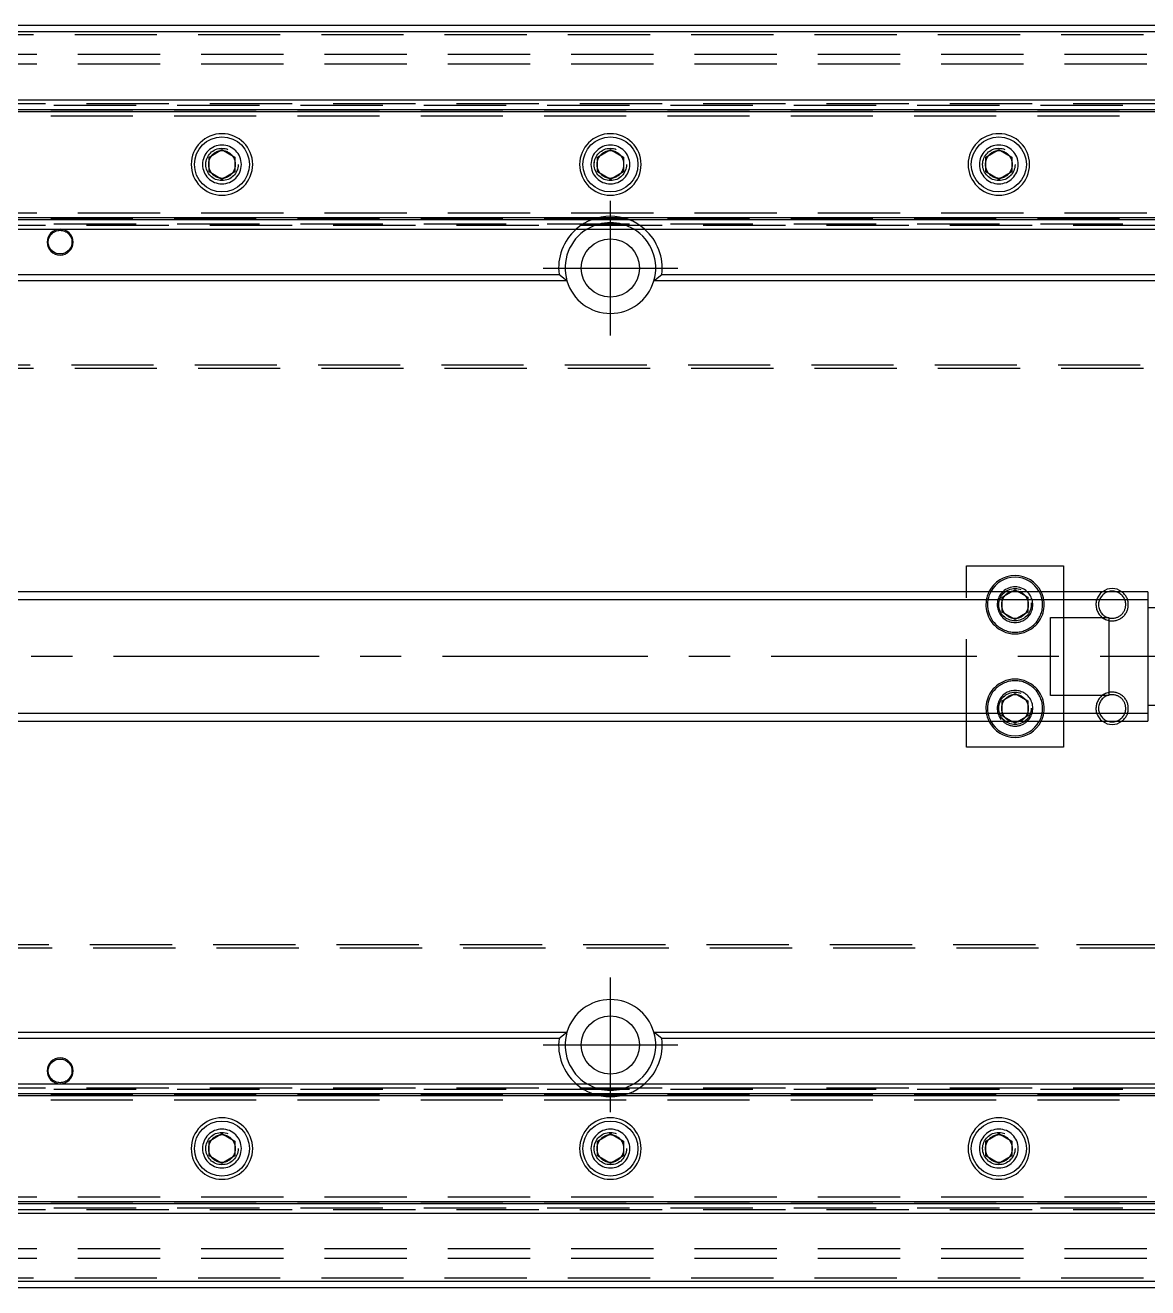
# Model space of a CAD drawing. Extents: x -11 to 920, y -369 to 120.
# Drawn here: x 409.6 to 583, y -97.5 to 97.5 of the extents above; entities that cross this region are included whole.
import ezdxf

# ---------------------------------------------------------------- set-up
doc = ezdxf.new("R2010")
doc.units = 0
doc.linetypes.add('CENTER', pattern=[50.8, 31.75, -6.35, 6.35, -6.35])
doc.linetypes.add('DASHED', pattern=[19.05, 12.7, -6.35])
doc.layers.get('0').update_dxf_attribs({"linetype": 'CONTINUOUS'})
doc.layers.add('CENTER', color=1, linetype='CENTER')

msp = doc.modelspace()

# ---------------------------------------------------------------- linework, layer by layer
at = {"color": 7, "linetype": 'CONTINUOUS'}
for p, q in [((395, 97.5), (638, 97.5)), ((639, 96.5), (395, 96.5)), ((395, 86), (640, 86)), ((402.27, 84.48), (640, 84.48)), ((402.95, 84.2), (640, 84.2)), ((438, 77.15), (440, 78.31)), ((440, 78.31), (442, 77.15)), ((498, 77.15), (500, 78.31)), ((500, 78.31), (502, 77.15)), ((558, 77.15), (560, 78.31)), ((560, 78.31), (562, 77.15)), ((438, 74.85), (438, 77.15)), ((442, 77.15), (442, 74.85)), ((498, 74.85), (498, 77.15)), ((502, 77.15), (502, 74.85)), ((558, 74.85), (558, 77.15)), ((562, 77.15), (562, 74.85)), ((440, 73.69), (438, 74.85)), ((442, 74.85), (440, 73.69)), ((500, 73.69), (498, 74.85)), ((502, 74.85), (500, 73.69)), ((560, 73.69), (558, 74.85)), ((562, 74.85), (560, 73.69)), ((395, 67.8), (640, 67.8)), ((395, 67.52), (640, 67.52)), ((395, 66), (640, 66)), ((395, 59), (492.06, 59)), ((493.29, 58), (492.06, 59)), ((506.71, 58), (507.94, 59)), ((507.94, 59), (612.06, 59)), ((493.29, 58), (395, 58)), ((613.29, 58), (506.71, 58)), ((555, 14), (570, 14)), ((555, 10), (555, 14)), ((570, 14), (570, 10)), ((583, 10), (395, 10)), ((561.96, 10), (562.5, 10.31)), ((562.5, 10.31), (563.04, 10)), ((583, 10), (583, -10)), ((568, -6), (568, 6)), ((568, 6), (577, 6)), ((577, 6), (577, -6)), ((577, -6), (568, -6)), ((395, -10), (583, -10)), ((555, -14), (555, -10)), ((562.5, -10.31), (561.96, -10)), ((563.04, -10), (562.5, -10.31)), ((570, -10), (570, -14)), ((570, -14), (555, -14)), ((395, -58), (493.29, -58)), ((492.06, -59), (493.29, -58)), ((506.71, -58), (613.29, -58)), ((507.94, -59), (506.71, -58)), ((492.06, -59), (395, -59)), ((612.06, -59), (507.94, -59)), ((395, -66), (640, -66)), ((395, -67.52), (640, -67.52)), ((395, -67.8), (640, -67.8)), ((438, -74.85), (440, -73.69)), ((440, -73.69), (442, -74.85)), ((498, -74.85), (500, -73.69)), ((500, -73.69), (502, -74.85)), ((558, -74.85), (560, -73.69)), ((560, -73.69), (562, -74.85)), ((438, -77.15), (438, -74.85)), ((442, -74.85), (442, -77.15)), ((498, -77.15), (498, -74.85)), ((502, -74.85), (502, -77.15)), ((558, -77.15), (558, -74.85)), ((562, -74.85), (562, -77.15)), ((440, -78.31), (438, -77.15)), ((442, -77.15), (440, -78.31)), ((500, -78.31), (498, -77.15)), ((502, -77.15), (500, -78.31)), ((560, -78.31), (558, -77.15)), ((562, -77.15), (560, -78.31)), ((402.27, -84.48), (640, -84.48)), ((402.95, -84.2), (640, -84.2)), ((395, -86), (640, -86)), ((395, -96.5), (639, -96.5)), ((638, -97.5), (395, -97.5))]:
    msp.add_line(p, q, dxfattribs=at)
at = {"color": 3, "linetype": 'DASHED'}
for p, q in [((639.5, 96), (384.8, 96)), ((640, 93), (0, 93)), ((640, 91.5), (0, 91.5)), ((0, 85.4), (640, 85.4)), ((394.5, 84.42), (640, 84.42)), ((395, 85.15), (640, 85.15)), ((394.5, 83.5), (640, 83.5)), ((437.5, 76), (437.53, 76.41)), ((497.5, 76), (497.53, 76.41)), ((557.5, 76), (557.53, 76.41)), ((640, 68.5), (394.5, 68.5)), ((0, 66.6), (640, 66.6)), ((394.5, 67.58), (640, 67.58)), ((395, 66.85), (640, 66.85)), ((639, 45), (1, 45)), ((639.5, 44.5), (0.5, 44.5)), ((555, -10), (555, 10)), ((560.5, 9.15), (561.96, 10)), ((563.04, 10), (564.5, 9.15)), ((570, 10), (570, 5)), ((560.5, 6.85), (560.5, 9.15)), ((564.5, 9.15), (564.5, 6.85)), ((564.98, 8.29), (565, 8)), ((562.5, 5.69), (560.5, 6.85)), ((564.5, 6.85), (562.5, 5.69)), ((592, 7.5), (583, 7.5)), ((570, 5), (570, -5)), ((560.5, -6.85), (562.5, -5.69)), ((562.5, -5.69), (564.5, -6.85)), ((570, -5), (570, -10)), ((560, -8), (560.01, -7.75)), ((560.5, -9.15), (560.5, -6.85)), ((564.5, -6.85), (564.5, -9.15)), ((583, -7.5), (592, -7.5)), ((561.96, -10), (560.5, -9.15)), ((564.5, -9.15), (563.04, -10)), ((0.5, -44.5), (639.5, -44.5)), ((1, -45), (639, -45)), ((0, -66.6), (640, -66.6)), ((394.5, -67.58), (640, -67.58)), ((395, -66.85), (640, -66.85)), ((394.5, -68.5), (640, -68.5)), ((437.5, -76), (437.53, -75.59)), ((497.5, -76), (497.53, -75.59)), ((557.5, -76), (557.53, -75.59)), ((640, -83.5), (394.5, -83.5)), ((0, -85.4), (640, -85.4)), ((394.5, -84.42), (640, -84.42)), ((395, -85.15), (640, -85.15)), ((640, -91.5), (0, -91.5)), ((640, -93), (0, -93)), ((639.5, -96), (384.8, -96))]:
    msp.add_line(p, q, dxfattribs=at)
at = {"color": 3, "linetype": 'CONTINUOUS'}
for p, q in [((583, 8.75), (395, 8.75)), ((395, -8.75), (583, -8.75))]:
    msp.add_line(p, q, dxfattribs=at)
at = {"color": 7, "linetype": 'CONTINUOUS'}
for centre, radius in [((440, 76), 4.25), ((500, 76), 4.25), ((560, 76), 4.25), ((500, 60), 4.5), ((500, -60), 4.5), ((440, -76), 4.25), ((500, -76), 4.25), ((560, -76), 4.25)]:
    msp.add_circle(centre, radius, dxfattribs=at)
at = {"color": 3, "linetype": 'DASHED'}
for centre, radius in [((440, 76), 2.5), ((500, 76), 2.5), ((560, 76), 2.5), ((415, 64), 1.83), ((562.5, 8), 2.5), ((562.5, -8), 2.5), ((415, -64), 1.83), ((440, -76), 2.5), ((500, -76), 2.5), ((560, -76), 2.5)]:
    msp.add_circle(centre, radius, dxfattribs=at)
at = {"color": 7, "linetype": 'CONTINUOUS'}
for centre, radius, start, end in [((440, 76), 4.75, 0, 180), ((500, 76), 4.75, 0, 180), ((560, 76), 4.75, 0, 180), ((440, 76), 4.75, 180, 0), ((500, 76), 4.75, 180, 0), ((560, 76), 4.75, 180, 0), ((415, 64), 2, 180, 90), ((415, 64), 2, 90, 180), ((500, 60), 8, 131.4096, 187.1808), ((500, 60), 7, 121.0027, 196.6015), ((500, 60), 7, 343.3985, 58.9973), ((500, 60), 8, 352.8192, 48.5904), ((500, 60), 7, 196.6015, 343.3985), ((562.5, 8), 4.5, 90, 153.6122), ((562.5, 8), 4.25, 28.0725, 151.9275), ((562.5, 8), 4.5, 26.3878, 90), ((577.5, 8), 2.1, 72.2472, 107.7528), ((562.5, -8), 4.5, 206.3878, 333.6122), ((562.5, -8), 4.25, 208.0725, 331.9275), ((577.5, -8), 2.1, 252.2472, 287.7528), ((500, -60), 7, 16.6015, 163.3985), ((500, -60), 7, 163.3985, 238.9973), ((500, -60), 7, 301.0027, 16.6015), ((500, -60), 8, 172.8192, 228.5904), ((500, -60), 8, 311.4096, 7.1808), ((415, -64), 2, 270, 180), ((415, -64), 2, 180, 270), ((440, -76), 4.75, 0, 180), ((500, -76), 4.75, 0, 180), ((560, -76), 4.75, 0, 180), ((440, -76), 4.75, 180, 0), ((500, -76), 4.75, 180, 0), ((560, -76), 4.75, 180, 0)]:
    msp.add_arc(centre, radius, start, end, dxfattribs=at)
at = {"color": 3, "linetype": 'DASHED'}
for centre, radius, start, end in [((440, 76), 3, 0, 180), ((440, 76), 2.1, 102.2472, 137.7528), ((440, 76), 2.1, 77.7528, 102.2472), ((440, 76), 2.1, 42.2472, 77.7528), ((500, 76), 3, 0, 180), ((500, 76), 2.1, 102.2472, 137.7528), ((500, 76), 2.1, 77.7528, 102.2472), ((500, 76), 2.1, 42.2472, 77.7528), ((560, 76), 3, 0, 180), ((560, 76), 2.1, 102.2472, 137.7528), ((560, 76), 2.1, 77.7528, 102.2472), ((560, 76), 2.1, 42.2472, 77.7528), ((440, 76), 2.1, 162.2472, 180), ((440, 76), 2.1, 137.7528, 162.2472), ((440, 76), 2.1, 17.7528, 42.2472), ((440, 76), 2.1, 342.2472, 17.7528), ((500, 76), 2.1, 162.2472, 180), ((500, 76), 2.1, 137.7528, 162.2472), ((500, 76), 2.1, 17.7528, 42.2472), ((500, 76), 2.1, 342.2472, 17.7528), ((560, 76), 2.1, 162.2472, 180), ((560, 76), 2.1, 137.7528, 162.2472), ((560, 76), 2.1, 17.7528, 42.2472), ((560, 76), 2.1, 342.2472, 17.7528), ((440, 76), 3, 180, 0), ((440, 76), 2.1, 180, 197.7528), ((440, 76), 2.1, 197.7528, 222.2472), ((440, 76), 2.1, 222.2472, 257.7528), ((440, 76), 2.1, 282.2472, 317.7528), ((440, 76), 2.1, 317.7528, 342.2472), ((500, 76), 3, 180, 0), ((500, 76), 2.1, 180, 197.7528), ((500, 76), 2.1, 197.7528, 222.2472), ((500, 76), 2.1, 222.2472, 257.7528), ((500, 76), 2.1, 282.2472, 317.7528), ((500, 76), 2.1, 317.7528, 342.2472), ((560, 76), 3, 180, 0), ((560, 76), 2.1, 180, 197.7528), ((560, 76), 2.1, 197.7528, 222.2472), ((560, 76), 2.1, 222.2472, 257.7528), ((560, 76), 2.1, 282.2472, 317.7528), ((560, 76), 2.1, 317.7528, 342.2472), ((440, 76), 2.1, 257.7528, 282.2472), ((500, 76), 2.1, 257.7528, 282.2472), ((560, 76), 2.1, 257.7528, 282.2472), ((500, 60), 8, 48.5904, 131.4096), ((500, 60), 7, 58.9973, 121.0027), ((562.5, 8), 4.5, 153.6122, 221.8103), ((562.5, 8), 4.25, 151.9275, 224.9009), ((562.5, 8), 2.75, 133.3418, 270), ((562.5, 8), 2.75, 46.6582, 133.3418), ((562.5, 8), 2.1, 107.7528, 137.7528), ((562.5, 8), 2.1, 102.2472, 107.7528), ((562.5, 8), 2.1, 77.7528, 102.2472), ((562.5, 8), 2.75, 270, 46.6582), ((562.5, 8), 2.1, 72.2472, 77.7528), ((562.5, 8), 2.1, 42.2472, 72.2472), ((562.5, 8), 4.5, 318.1897, 26.3878), ((562.5, 8), 4.25, 0, 28.0725), ((577.5, 8), 2.5, 126.8699, 258.463), ((577.5, 8), 2.1, 107.7528, 256.2259), ((577.5, 8), 2.1, 0, 72.2472), ((577.5, 8), 2.5, 0, 53.1301), ((562.5, 8), 2.1, 162.2472, 180), ((562.5, 8), 2.1, 180, 197.7528), ((562.5, 8), 2.1, 137.7528, 162.2472), ((562.5, 8), 2.1, 17.7528, 42.2472), ((562.5, 8), 2.1, 342.2472, 17.7528), ((562.5, 8), 4.25, 315.0991, 0), ((577.5, 8), 2.1, 256.2259, 0), ((577.5, 8), 2.5, 258.463, 0), ((562.5, 8), 2.1, 197.7528, 222.2472), ((562.5, 8), 2.1, 222.2472, 257.7528), ((562.5, 8), 2.1, 257.7528, 282.2472), ((562.5, 8), 2.1, 282.2472, 317.7528), ((562.5, 8), 2.1, 317.7528, 342.2472), ((562.5, 8), 4.5, 221.8103, 318.1897), ((562.5, 8), 4.25, 224.9009, 315.0991), ((562.5, -8), 4.5, 90, 138.1897), ((562.5, -8), 4.25, 44.9009, 135.0991), ((562.5, -8), 4.5, 41.8103, 90), ((562.5, -8), 4.5, 138.1897, 206.3878), ((562.5, -8), 4.25, 135.0991, 208.0725), ((562.5, -8), 2.75, 313.3418, 226.6582), ((562.5, -8), 4.25, 0, 44.9009), ((562.5, -8), 4.5, 333.6122, 41.8103), ((577.5, -8), 2.5, 101.537, 233.1301), ((577.5, -8), 2.5, 0, 101.537), ((562.5, -8), 2.1, 162.2472, 180), ((562.5, -8), 2.1, 137.7528, 162.2472), ((562.5, -8), 2.1, 102.2472, 137.7528), ((562.5, -8), 2.1, 77.7528, 102.2472), ((562.5, -8), 2.1, 42.2472, 77.7528), ((562.5, -8), 2.1, 17.7528, 42.2472), ((562.5, -8), 2.1, 342.2472, 17.7528), ((577.5, -8), 2.1, 103.7741, 252.2472), ((577.5, -8), 2.1, 0, 103.7741), ((562.5, -8), 2.1, 180, 197.7528), ((562.5, -8), 2.1, 197.7528, 222.2472), ((562.5, -8), 2.1, 222.2472, 252.2472), ((562.5, -8), 2.1, 287.7528, 317.7528), ((562.5, -8), 2.1, 317.7528, 342.2472), ((562.5, -8), 4.25, 331.9275, 0), ((577.5, -8), 2.1, 287.7528, 0), ((577.5, -8), 2.5, 306.8699, 0), ((562.5, -8), 2.75, 226.6582, 270), ((562.5, -8), 2.1, 252.2472, 257.7528), ((562.5, -8), 2.1, 257.7528, 282.2472), ((562.5, -8), 2.75, 270, 313.3418), ((562.5, -8), 2.1, 282.2472, 287.7528), ((500, -60), 8, 228.5904, 311.4096), ((500, -60), 7, 238.9973, 301.0027), ((440, -76), 3, 0, 180), ((440, -76), 2.1, 102.2472, 137.7528), ((440, -76), 2.1, 77.7528, 102.2472), ((440, -76), 2.1, 42.2472, 77.7528), ((500, -76), 3, 0, 180), ((500, -76), 2.1, 102.2472, 137.7528), ((500, -76), 2.1, 77.7528, 102.2472), ((500, -76), 2.1, 42.2472, 77.7528), ((560, -76), 3, 0, 180), ((560, -76), 2.1, 102.2472, 137.7528), ((560, -76), 2.1, 77.7528, 102.2472), ((560, -76), 2.1, 42.2472, 77.7528), ((440, -76), 3, 180, 0), ((440, -76), 2.1, 162.2472, 180), ((440, -76), 2.1, 180, 197.7528), ((440, -76), 2.1, 137.7528, 162.2472), ((440, -76), 2.1, 17.7528, 42.2472), ((440, -76), 2.1, 342.2472, 17.7528), ((500, -76), 3, 180, 0), ((500, -76), 2.1, 162.2472, 180), ((500, -76), 2.1, 180, 197.7528), ((500, -76), 2.1, 137.7528, 162.2472), ((500, -76), 2.1, 17.7528, 42.2472), ((500, -76), 2.1, 342.2472, 17.7528), ((560, -76), 3, 180, 0), ((560, -76), 2.1, 162.2472, 180), ((560, -76), 2.1, 180, 197.7528), ((560, -76), 2.1, 137.7528, 162.2472), ((560, -76), 2.1, 17.7528, 42.2472), ((560, -76), 2.1, 342.2472, 17.7528), ((440, -76), 2.1, 197.7528, 222.2472), ((440, -76), 2.1, 222.2472, 257.7528), ((440, -76), 2.1, 282.2472, 317.7528), ((440, -76), 2.1, 317.7528, 342.2472), ((500, -76), 2.1, 197.7528, 222.2472), ((500, -76), 2.1, 222.2472, 257.7528), ((500, -76), 2.1, 282.2472, 317.7528), ((500, -76), 2.1, 317.7528, 342.2472), ((560, -76), 2.1, 197.7528, 222.2472), ((560, -76), 2.1, 222.2472, 257.7528), ((560, -76), 2.1, 282.2472, 317.7528), ((560, -76), 2.1, 317.7528, 342.2472), ((440, -76), 2.1, 257.7528, 282.2472), ((500, -76), 2.1, 257.7528, 282.2472), ((560, -76), 2.1, 257.7528, 282.2472)]:
    msp.add_arc(centre, radius, start, end, dxfattribs=at)
at = {"color": 3, "linetype": 'CONTINUOUS'}
for centre, start, end in [((577.5, 8), 53.1301, 126.8699), ((577.5, -8), 233.1301, 306.8699)]:
    msp.add_arc(centre, 2.5, start, end, dxfattribs=at)
at = {"layer": 'CENTER', "color": 1, "linetype": 'CENTER'}
for p, q in [((500, 49.6), (500, 70.4)), ((489.6, 60), (510.4, 60)), ((708.99, 0), (-10.8, 0)), ((500, -70.4), (500, -49.6)), ((489.6, -60), (510.4, -60))]:
    msp.add_line(p, q, dxfattribs=at)

doc.saveas('drawing.dxf')
